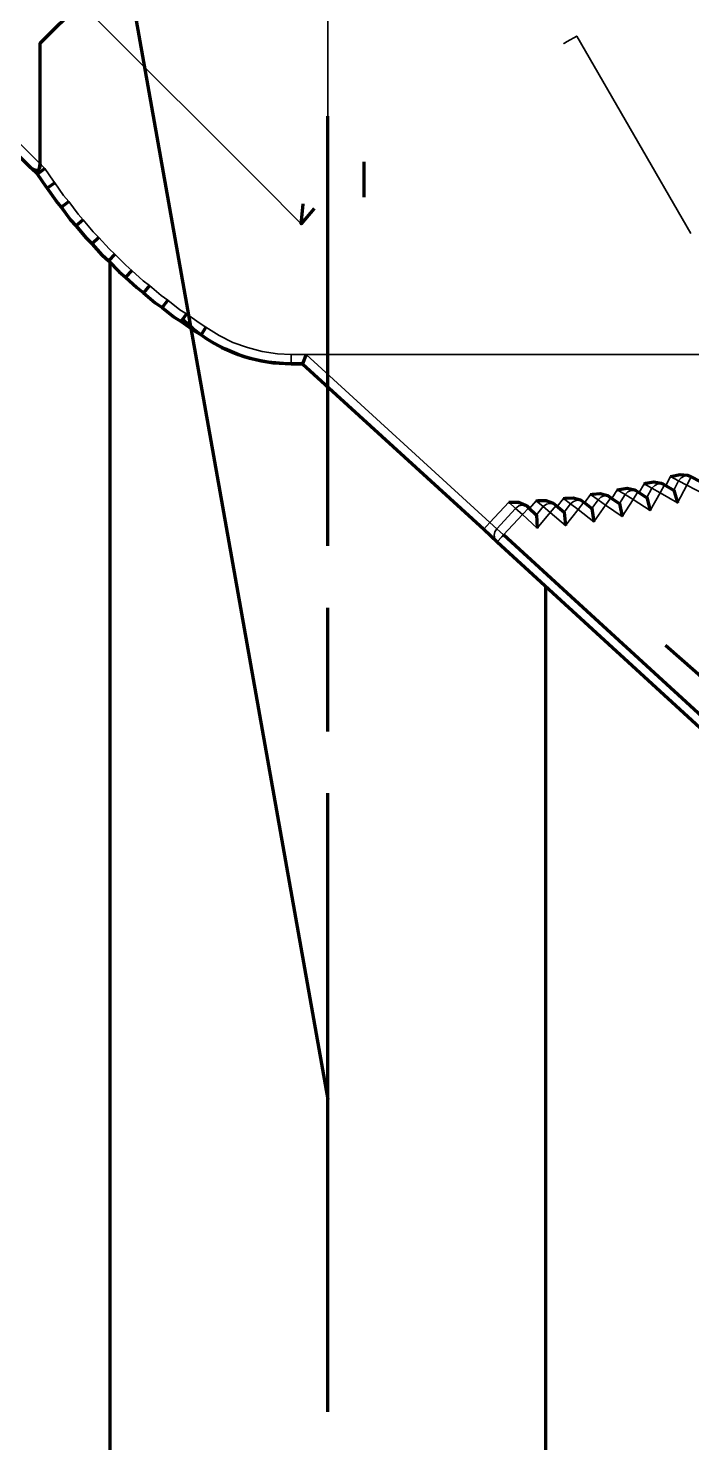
# Model space of a CAD drawing. Header units: millimetres. Extents: x 0 to 174, y 0 to 33.
# Drawn here: x 31.109 to 31.531, y 16.522 to 17.422 of the extents above; entities that cross this region are included whole.
import ezdxf

# ---------------------------------------------------------------- set-up
doc = ezdxf.new("R2010")
doc.units = ezdxf.units.MM
doc.layers.add('PDF_Geomertry', color=7, linetype='Continuous', true_color=0x405f80)

# ---------------------------------------------------------------- blocks, each defined once
blk = doc.blocks.new('SYM_22_3_005')
at = {"layer": 'PDF_Geomertry', "lineweight": 70}
for points in [[(-0.20125, -0.02201), (-0.20167, -0.02479), (-0.20236, -0.0259), (-0.20333, -0.02632), (-0.2043, -0.02632), (-0.20625, -0.02535), (-0.20722, -0.02451), (-0.20625, -0.02535), (-0.2043, -0.02632), (-0.20333, -0.02632), (-0.20236, -0.0259), (-0.20167, -0.02479), (-0.20125, -0.02201), (-0.20125, 0.05479), (-0.17569, 0.08035)], [(-0.19194, -0.0341), (-0.19681, -0.03757), (-0.1975, -0.0366), (-0.20306, -0.02854), (-0.20722, -0.02451), (-0.22389, -0.00785)], [(-0.19847, -0.02493), (-0.20306, -0.02854)], [(0.00458, -0.02076), (0.00458, -0.04312)], [(-0.18319, -0.04604), (-0.18778, -0.04965)], [(-0.02695, -0.05035), (-0.03514, -0.06021), (-0.03389, -0.04771), (-0.03389, -0.04743)], [(-0.17389, -0.05771), (-0.17833, -0.06146)], [(-0.16403, -0.06882), (-0.16833, -0.07285)], [(-0.14292, -0.08979), (-0.14694, -0.09409)], [(-0.1318, -0.09951), (-0.13555, -0.1041)], [(-0.12014, -0.10882), (-0.12375, -0.11354)], [(-0.10819, -0.11757), (-0.11153, -0.12243)], [(-0.09583, -0.1259), (-0.09889, -0.1309)], [(0.18306, -0.22562), (0.18417, -0.22535), (0.18931, -0.22451), (0.19389, -0.22521), (0.19486, -0.22562), (0.19611, -0.22632), (0.2018, -0.22965), (0.20194, -0.22979), (0.20194, -0.22979), (0.20431, -0.23785)], [(0.19986, -0.22104), (0.20097, -0.22076), (0.20597, -0.21965), (0.2107, -0.22021), (0.21167, -0.22062), (0.21292, -0.22118), (0.21875, -0.22424), (0.21889, -0.22437), (0.21889, -0.22437), (0.22167, -0.23243)], [(0.14889, -0.23257), (0.15014, -0.23229), (0.15514, -0.23187), (0.15986, -0.23312), (0.16069, -0.23354), (0.16194, -0.23451), (0.16722, -0.23826), (0.16736, -0.23826), (0.16736, -0.23826), (0.16903, -0.24659)], [(0.16597, -0.22951), (0.16722, -0.22924), (0.17236, -0.22854), (0.17695, -0.22951), (0.17778, -0.22993), (0.17903, -0.23076), (0.18459, -0.23437), (0.18472, -0.23437), (0.18472, -0.23437), (0.18681, -0.24271)], [(0.09695, -0.23729), (0.09805, -0.23729), (0.1032, -0.23743), (0.10764, -0.23923), (0.10847, -0.23979), (0.10958, -0.2409), (0.11431, -0.24534), (0.11445, -0.24534), (0.11445, -0.24548), (0.115, -0.25382)], [(0.11431, -0.23646), (0.11555, -0.23632), (0.12056, -0.23632), (0.12514, -0.23799), (0.12597, -0.23854), (0.12708, -0.23951), (0.13209, -0.24368), (0.13222, -0.24382), (0.13222, -0.24382), (0.13306, -0.25229)], [(0.13167, -0.23493), (0.13278, -0.23479), (0.13792, -0.23451), (0.1425, -0.2359), (0.14333, -0.23646), (0.14458, -0.23729), (0.14972, -0.24132), (0.14986, -0.24146), (0.14986, -0.24146), (0.15111, -0.24979)], [(0.24778, -0.39951), (0.09361, -0.25826)], [(0.46736, -0.48132), (0.4675, -0.47965), (0.46153, -0.47826), (0.45208, -0.47618), (0.42084, -0.46826), (0.39458, -0.45979), (0.36514, -0.44798), (0.36292, -0.44715), (0.35472, -0.44507), (0.35111, -0.44493), (0.34833, -0.44437), (0.32111, -0.42965), (0.29528, -0.41257), (0.2707, -0.39354), (0.26097, -0.38507), (0.19667, -0.32868)]]:
    blk.add_lwpolyline(points, dxfattribs=at)
at = {"layer": 'PDF_Geomertry', "lineweight": 35}
for points in [[(-0.17569, 0.08035), (-0.05083, -0.04437), (-0.045, -0.05035), (-0.03514, -0.06021)], [(0.13167, 0.05438), (0.13195, 0.05465), (0.13236, 0.05479), (0.13417, 0.0559), (0.14014, 0.05938), (0.21278, -0.06632)], [(-0.20125, -0.02201), (-0.21791, -0.00534)], [(-0.04166, -0.14326), (-0.04166, -0.14923), (-0.04166, -0.14326), (-0.05028, -0.14284), (-0.06, -0.14146), (-0.06944, -0.13896), (-0.07875, -0.13562), (-0.0875, -0.13118), (-0.09583, -0.1259), (-0.10014, -0.12326), (-0.10819, -0.11757), (-0.11236, -0.11493), (-0.12014, -0.10882), (-0.12431, -0.1059), (-0.1318, -0.09951), (-0.13569, -0.09646), (-0.14292, -0.08979), (-0.1468, -0.08646), (-0.15375, -0.07951), (-0.15736, -0.07604), (-0.16403, -0.06882), (-0.1675, -0.06521), (-0.17389, -0.05771), (-0.17722, -0.05396), (-0.18319, -0.04604), (-0.18639, -0.04215), (-0.19194, -0.0341), (-0.19292, -0.03298), (-0.19847, -0.02493), (-0.20125, -0.02201), (-0.19986, -0.0234)], [(0.22167, -0.23243), (0.21028, -0.22646), (0.20431, -0.23785), (0.19319, -0.23146), (0.18681, -0.24271), (0.17597, -0.23576), (0.16903, -0.24659), (0.15847, -0.23923), (0.15111, -0.24979), (0.14097, -0.24201), (0.13306, -0.25229), (0.12319, -0.24396), (0.115, -0.25382), (0.10556, -0.24521), (0.09361, -0.25826)], [(0.36389, -0.14923), (0.36389, -0.14326), (-0.04166, -0.14326), (-0.03194, -0.14326), (0.08486, -0.25035), (0.08097, -0.25465)], [(0.19681, -0.22673), (0.19986, -0.22104), (0.205, -0.22382), (0.21028, -0.22646), (0.21292, -0.22118), (0.21083, -0.22062), (0.20861, -0.22076), (0.20667, -0.22187), (0.205, -0.22382), (0.20194, -0.22979)], [(0.14514, -0.23785), (0.14889, -0.23257), (0.15375, -0.2359), (0.15847, -0.23923), (0.16194, -0.23451), (0.15986, -0.23354), (0.15764, -0.2334), (0.15556, -0.23423), (0.15375, -0.2359), (0.14986, -0.24146)], [(0.1625, -0.23493), (0.16597, -0.22951), (0.17097, -0.23257), (0.17597, -0.23576), (0.17903, -0.23076), (0.17709, -0.22993), (0.17486, -0.22993), (0.17278, -0.23076), (0.17097, -0.23257), (0.16736, -0.23826)], [(0.17986, -0.23118), (0.18306, -0.22562), (0.18805, -0.22854), (0.18472, -0.23437)], [(0.11014, -0.24146), (0.11431, -0.23646), (0.11875, -0.24021), (0.11445, -0.24548)], [(0.12764, -0.24007), (0.13167, -0.23493), (0.13625, -0.2384), (0.14097, -0.24201), (0.14458, -0.23729), (0.1425, -0.23632), (0.14042, -0.23618), (0.1382, -0.23687), (0.13625, -0.2384), (0.13222, -0.24382)], [(0.26097, -0.38507), (0.25972, -0.38646), (0.19667, -0.32868), (0.27208, -0.39201), (0.2707, -0.39354)]]:
    blk.add_lwpolyline(points, dxfattribs=at)
at = {"layer": 'PDF_Geomertry', "lineweight": 70}
for points in [[(-0.15375, -0.07951), (-0.15792, -0.08368), (-0.16181, -0.08007), (-0.16833, -0.07285), (-0.17208, -0.0691), (-0.17833, -0.06146), (-0.18194, -0.05757), (-0.18778, -0.04965), (-0.19125, -0.04562), (-0.19681, -0.03757), (-0.19125, -0.04562), (-0.18792, -0.04965), (-0.18194, -0.05757), (-0.17833, -0.06146), (-0.17208, -0.0691), (-0.16833, -0.07285), (-0.16181, -0.08007), (-0.15792, -0.08368), (-0.15097, -0.09076), (-0.14694, -0.09409), (-0.13972, -0.10076), (-0.13555, -0.1041), (-0.12805, -0.11048), (-0.12375, -0.11354), (-0.11597, -0.11951), (-0.11153, -0.12243), (-0.10347, -0.12812), (-0.09889, -0.1309, 0.157599), (-0.04166, -0.14923, -0.199452), (-0.11139, -0.12034)], [(-0.03194, -0.14326), (-0.03431, -0.14923), (-0.04166, -0.14923), (-0.03431, -0.14923), (0.08097, -0.25465), (0.08958, -0.26257), (0.24375, -0.40396, 0.069241), (0.33236, -0.46507)]]:
    blk.add_lwpolyline(points, format="xyb", dxfattribs=at)
at = {"layer": 'PDF_Geomertry', "lineweight": 35}
for points in [[(0.18805, -0.22854), (0.19319, -0.23146), (0.19611, -0.22632), (0.19403, -0.22562), (0.19181, -0.22576), (0.18986, -0.22673)], [(0.08931, -0.25437), (0.08486, -0.25035), (0.09695, -0.23729), (0.10125, -0.24132)], [(0.10125, -0.24132), (0.10556, -0.24521), (0.10958, -0.2409), (0.10764, -0.23965), (0.10542, -0.23937), (0.10333, -0.23979)], [(0.11875, -0.24021), (0.12319, -0.24396), (0.12708, -0.23951), (0.12514, -0.2384), (0.12292, -0.23812), (0.12083, -0.23868)], [(0.08958, -0.26257), (0.0925, -0.25937), (0.09361, -0.25826), (0.08931, -0.25437), (0.08806, -0.25618), (0.08764, -0.2584), (0.08806, -0.26062)]]:
    blk.add_lwpolyline(points, close=True, dxfattribs=at)

msp = doc.modelspace()

# ---------------------------------------------------------------- linework, layer by layer
at = {"layer": 'PDF_Geomertry', "color": 7, "lineweight": 70}
msp.add_lwpolyline([(30.88014, 19.10097), (31.29958, 16.74028)], dxfattribs=at)
at = {"layer": 'PDF_Geomertry', "color": 18, "lineweight": 35, "true_color": 0x260000}
for points in [[(31.29958, 17.09278), (31.29958, 17.49417)], [(31.29958, 16.97458), (31.29958, 17.05333)], [(31.29958, 16.54153), (31.29958, 16.93528)]]:
    msp.add_lwpolyline(points, dxfattribs=at)
at = {"layer": 'PDF_Geomertry', "color": 3, "lineweight": 70}
for points in [[(31.29958, 17.09278), (31.29958, 17.36625)], [(31.29958, 16.97458), (31.29958, 17.05333)], [(31.29958, 16.54153), (31.29958, 16.93528)]]:
    msp.add_lwpolyline(points, dxfattribs=at)
at = {"layer": 'PDF_Geomertry', "lineweight": 70}
msp.add_lwpolyline([(31.16083, 17.2732), (31.16083, 14.45695), (31.43833, 14.45695), (31.43833, 17.06695)], dxfattribs=at)

# ---------------------------------------------------------------- block references
msp.add_blockref('SYM_22_3_005', (31.31778, 17.35799))

doc.saveas('drawing.dxf')
